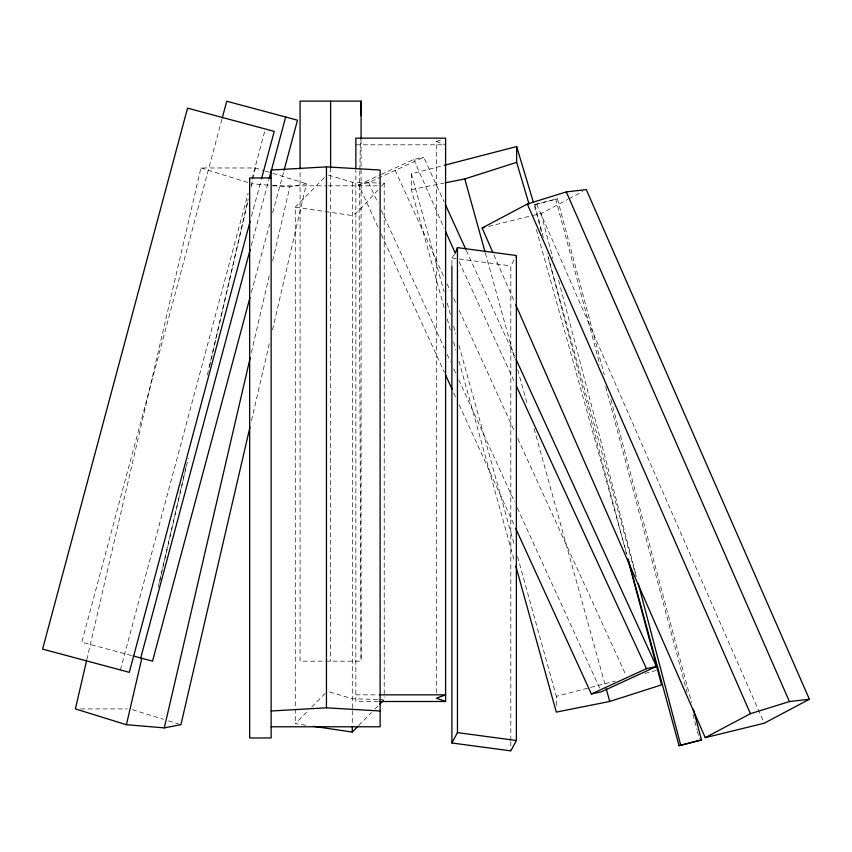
<?xml version="1.0" encoding="UTF-8"?>
<svg xmlns="http://www.w3.org/2000/svg" width="852" height="852" viewBox="0 0 852 852"><rect width="100%" height="100%" fill="white"/><g stroke="black" fill="none" stroke-linecap="round" stroke-linejoin="round"><path stroke-width="0.64" stroke-dasharray="4.26 3.19" d="M359.842 171.007L359.139 210.561L361.078 661.152L300.074 661.152L300.074 170.293M359.863 169.686L360.396 139.355M86.787 659.736L200.912 167.972L255.408 167.972L264.12 170.666M158.11 587.273L186.641 464.329M207.355 375.029L248.198 199.027M251.202 186.087L255.408 167.972M159.441 582.353L188.271 458.11M209.592 366.232L248.038 200.582M251.34 186.343L251.936 183.755L271.543 185.395M251.393 352.568L269.413 274.919M272.715 260.691L289.829 186.918L306.443 183.755L272.502 329.99M251.478 420.579L269.498 342.93M221.925 119.227L81.792 642.195L131.751 655.582M120.398 669.949L248.134 193.244M251.915 179.112L264.652 131.57M251.5 216.184L261.138 180.209M251.244 245.525L268.795 179.996M251.351 292.374L269.594 224.278M272.693 212.712L283.716 171.593M510.817 740.25L510.817 265.877L515.758 256.665M451.89 264.631L451.89 257.986L454.595 254.226M377.958 189.996L359.139 210.561L352.281 215.545L295.271 207.153L295.271 707.692M381.536 186.077L384.22 183.137L378.927 182.988M295.271 207.153L326.305 175.672M305.644 725.19L295.271 723.668L308.051 710.696M311.704 707L326.305 692.175M358.671 725.574L371.451 712.613M375.104 708.907L377.841 706.127M532.436 215.535L541.105 213.564L567.751 199.432M568.912 198.814L582.811 191.444M378 227.122L358.649 184.788L368.639 182.605L423.71 157.258L444.169 202.009M358.649 184.788L380.205 174.873M381.398 174.319L413.721 159.441L423.71 157.258M436.394 692.857L436.394 141.485L442.145 139.398M541.35 231.691L534.14 204.799L557.432 198.75L604.313 374.859M534.14 204.799L557.432 198.75M444.041 307.423L411.367 189.591L411.367 173.808L444.744 165.171M556.313 705.531L556.313 696.329L615.368 681.036M644.9 673.399L656.455 670.407M488.59 226.398L529.859 216.174M411.367 189.591L443.945 183.095M355.859 144.808L444.275 144.808M272.459 185.832L326.966 185.832M328.297 185.832L377.479 185.832M355.859 694.838L378.288 694.838M378.288 701.494L355.859 701.494L355.859 170.038M80.695 708.917L127.225 708.917M328.478 175.118L352.419 182.253L377.596 182.946M377.596 699.46L352.419 698.768L328.478 691.632M378.927 699.503L384.22 699.641L384.22 696.979M272.842 185.502L289.829 186.918M451.89 257.986L510.817 265.877M265.366 171.05L271.586 172.977M272.832 173.361L306.443 183.755M200.912 167.972L248.209 182.605M132.369 709.684L163.488 719.312M168.462 720.856L180.912 724.711M436.394 141.485L445.596 144.808M536.696 204.278L764.212 723.22M459.153 261.734L514.182 381.27M466.278 250.392L514.374 355.614M395.126 170.166L444.329 277.816M447.087 283.865L450.41 291.118M453.722 298.381L455.937 303.216M459.249 310.469L514.533 431.421M517.846 438.684L626.188 675.742M368.639 182.605L378.043 203.17M381.355 210.423L444.371 348.308M447.14 354.357L450.452 361.621M453.775 368.873L455.98 373.708M458.749 379.758L514.576 501.924M517.345 507.973L600.809 690.61M381.313 234.385L444.329 372.26M453.733 392.825L455.937 397.66M459.26 404.924L514.533 525.876M413.721 159.441L444.084 228.016M493.883 254.812L514.161 301.15M536.366 229.582L626.721 553.981M485.406 253.214L514.533 358.223M517.728 369.757L527.676 405.616M534.076 428.662L605.484 686.084M411.367 173.808L444.041 291.629M447.247 303.152L450.442 314.686M453.637 326.209L455.767 333.888M458.962 345.422L514.384 545.205M517.59 556.729L556.313 696.329M447.247 318.946L450.442 330.469M453.637 341.993L455.767 349.682M458.962 361.205L514.384 560.989M636.156 576.719L547.186 253.459M626.508 554.13L548.251 257.293M610.82 399.29L691.59 702.655M555.706 198.974L599.861 364.805M605.676 386.659L687.127 692.591M692.942 714.445L697.053 729.876M697.394 731.154L699.449 738.876M541.105 213.564L552.916 258.529M558.646 280.372L636.252 575.867M534.981 204.501L543.395 237.974M510.817 741.581L510.817 750.878M384.22 183.137L384.22 695.647M361.078 139.696L361.078 661.152M352.419 182.253L352.281 709.428M352.281 710.76L352.281 725.403M330.608 167.631L330.608 661.152M295.271 709.024L295.271 723.668"/><path stroke-width="1.28" d="M360.822 115.616L361.078 101.122L300.074 101.122L300.074 168.962M86.489 661.035L75.381 708.917L126.415 724.711L164.308 727.874L180.912 724.711L249.977 427.054M126.415 724.711L141.73 658.702M164.308 727.874L250.19 357.744M222.265 117.949L226.738 101.239L297.486 120.196L284.057 170.315M250.126 221.318L129.28 672.324L42.6 649.107L187.546 108.151L274.227 131.378L261.489 178.92M140.718 657.978L250.211 249.38M269.147 178.707L285.665 117.033M249.977 297.518L152.54 661.152L133.04 655.923M451.89 265.962L451.89 742.987L510.817 750.878L516.376 740.516L516.376 255.515L457.449 247.623L455.266 253.278L445.681 231.627M451.89 742.987L457.449 732.624L457.449 247.623M313.419 726.33L352.281 732.06L357.755 726.5M379.662 704.274L383.315 700.568M492.818 252.373L482.136 227.995L527.324 204.033L566.314 191.902L586.293 189.602L809.4 699.258L764.212 723.22L705.243 737.651L515.769 304.803M705.243 737.651L750.431 713.688L789.421 701.558L809.4 699.258M515.641 528.293L591.373 693.997L646.444 668.65L656.434 666.466L516.024 359.246M656.434 666.466L601.363 691.813L591.373 693.997M445.245 182.839L464.798 178.931L516.642 162.349L516.642 146.555L444.744 165.171M515.811 566.111L556.313 712.112L609.744 701.452L661.589 684.87L627.881 559.263M628.116 559.093L679.055 745.681L701.515 739.93L693.304 709.077M679.055 745.681L701.515 739.93M482.136 227.995L484.713 227.356M271.138 726.777L380.13 726.777L380.13 170.038L326.454 166.875L271.138 170.038L271.138 737.97L249.668 737.97L249.668 177.94L271.138 177.94M271.138 710.994L326.454 707.82L380.13 710.994M379.609 694.838L445.596 694.838L436.394 698.171L445.596 701.494L445.596 138.152L355.859 138.152L355.859 168.707M379.609 701.494L445.596 701.494M457.449 732.624L516.376 740.516M516.397 386.105L646.444 668.65M445.276 204.427L465.724 249.178M445.436 374.688L452.071 389.194M566.314 191.902L789.421 701.558M527.324 204.033L750.431 713.688M516.642 146.555L533.384 202.265M516.642 162.349L529.06 204.139M464.798 178.931L485.044 251.936M606.187 688.64L609.744 701.452M638.276 583.577L680.78 745.457M361.078 101.122L361.078 138.365M352.281 726.735L352.281 732.06M330.608 101.122L330.608 167.631M326.454 166.875L326.454 707.82"/></g></svg>
